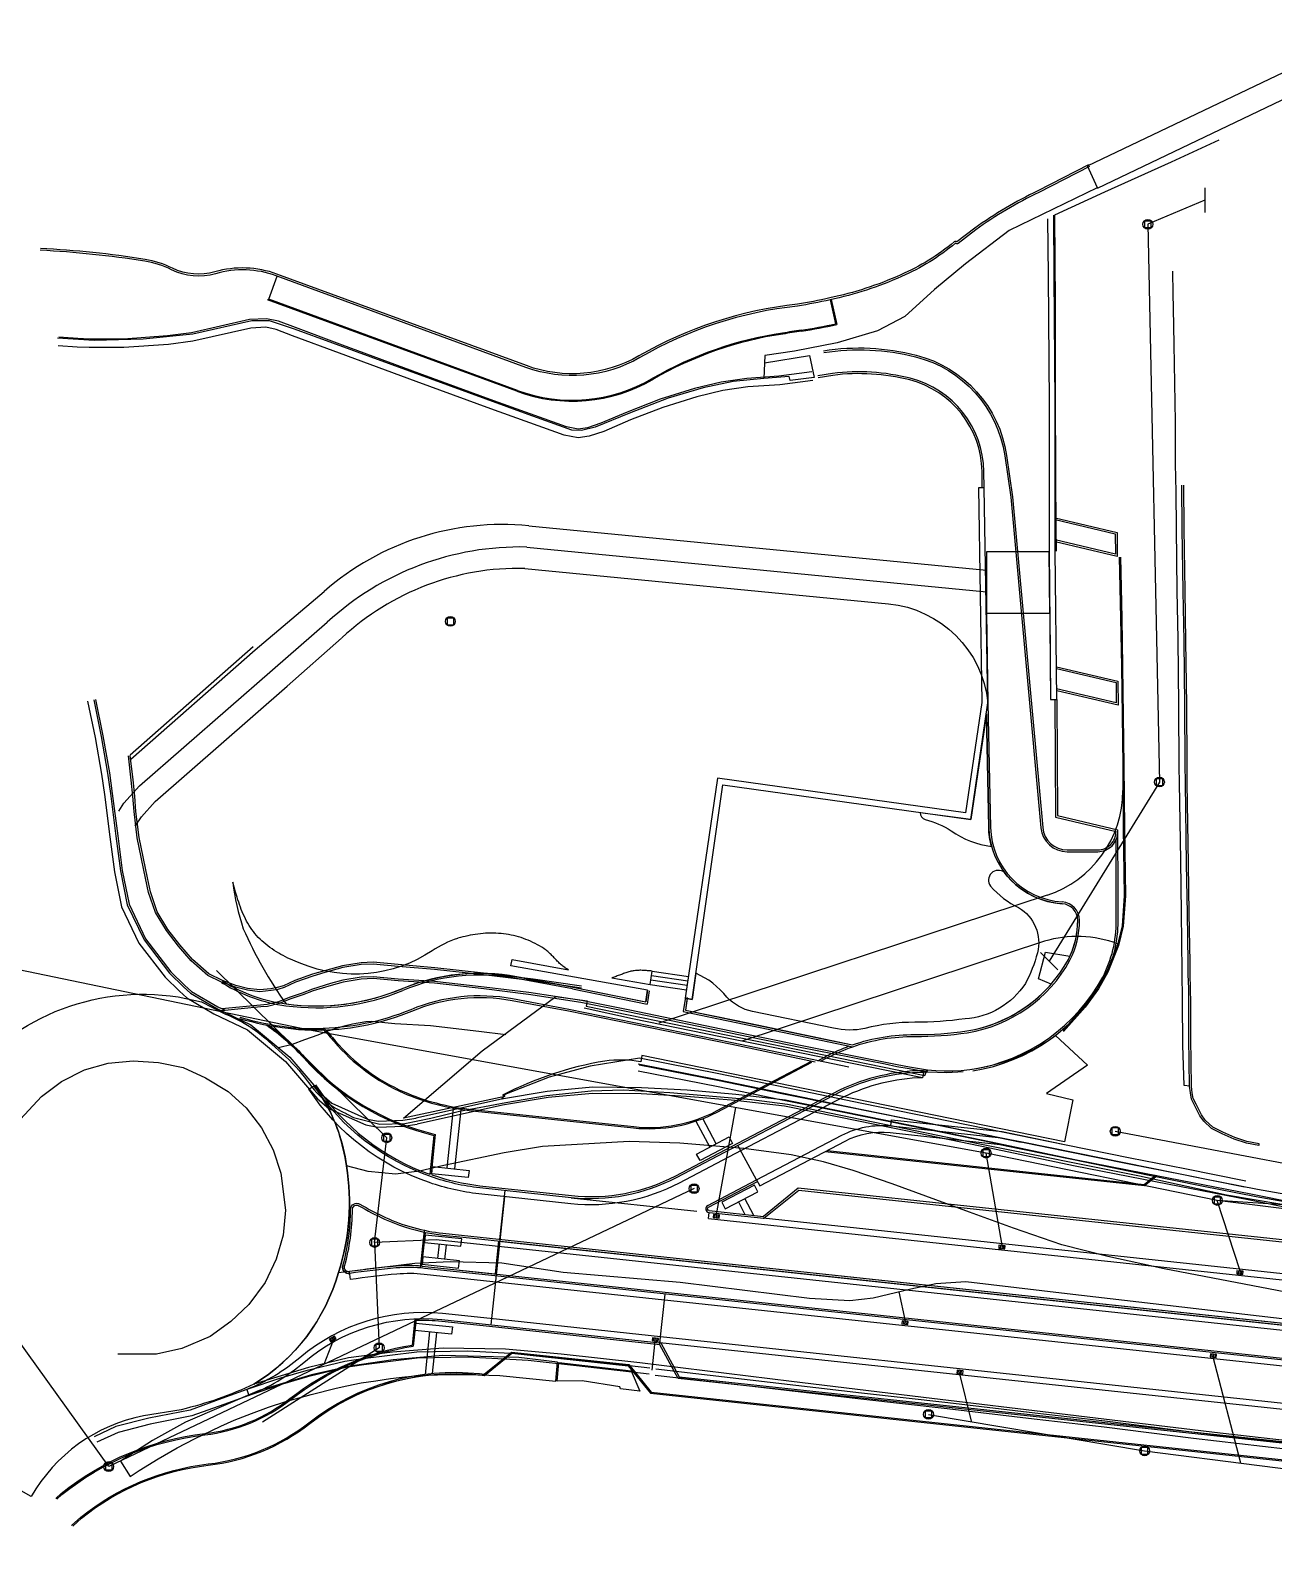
# Model space of a CAD drawing. Header units: millimetres. Extents: x 236045 to 237212, y 140405 to 140644.
# Drawn here: x 236200.9 to 236302.3, y 140519.7 to 140644 of the extents above; entities that cross this region are included whole.
import ezdxf

# ---------------------------------------------------------------- set-up
doc = ezdxf.new("R2010")
doc.units = ezdxf.units.MM
for name, color, linetype in [('G - Banc', 6, 'Continuous'), ('G - Div 1 - Bordure 10', 3, 'Continuous'), ('G - Div 1 - Bordure 15', 30, 'Continuous'), ('G - Div 1 - Dalle podotactile', 235, 'Continuous'), ('G - Div 1 - FE', 5, 'Continuous'), ('G - Div 1 - FE IIE2', 4, 'Continuous'), ('G - Div 1 - Lignes darètes', 22, 'Continuous'), ('G - Div 1 - Mur', 1, 'Continuous'), ('G - Div 2 - Bord banc', 14, 'Continuous'), ('G - Div 2 - Bordure', 1, 'Continuous'), ('G - Div 2 - Bordure 15', 30, 'Continuous'), ('G - Div 2 - Escalier', 6, 'Continuous'), ('G - Div 2 - Espace vert', 54, 'Continuous'), ('G - Div 2 - Sol', 235, 'Continuous'), ('G - Démolition', 4, 'Continuous'), ('G - Existant - Mur', 7, 'Continuous'), ('G - Impétrants - Avaloir', 4, 'Continuous'), ('G - Impétrants - CV', 3, 'Continuous'), ('G - Impétrants - CV existante', 7, 'Continuous'), ('G - Impétrants - Egout supposé', 235, 'Continuous'), ('G - Impétrants - EP', 5, 'Continuous'), ('G - Impétrants - EU', 22, 'Continuous'), ('G - Impétrants - Gaine double 110', 6, 'Continuous'), ('G - Impétrants - Gaines simple 110', 1, 'Continuous'), ('G - Raclage', 3, 'Continuous'), ('G - Voirie Provisoire', 14, 'Continuous'), ('M - Fond de plan', 252, 'Continuous'), ('M - Mur existant', 7, 'Continuous')]:
    doc.layers.add(name, color=color, linetype=linetype)

msp = doc.modelspace()

# ---------------------------------------------------------------- linework, layer by layer
at = {"layer": 'G - Banc'}
for points in [[(236264.76, 140615.44), (236262.05, 140615.08), (236259.45, 140614.9), (236257.41, 140614.61), (236255.29, 140614.1), (236252.52, 140613.24), (236249.88, 140612.21), (236247.71, 140611.28), (236246.52, 140610.88), (236245.6, 140610.74), (236244.46, 140610.96), (236238.5, 140613.12), (236232.4, 140615.34), (236226.14, 140617.66), (236222.32, 140619.08), (236220.97, 140619.6), (236220.13, 140619.77), (236218.91, 140619.71), (236214.19, 140618.64), (236212.19, 140618.37), (236208.55, 140618.11), (236205.73, 140618.11), (236204.74, 140618.16), (236203.2, 140618.27)], [(236264.67, 140616.14), (236261.98, 140615.78), (236259.37, 140615.59), (236257.28, 140615.3), (236255.11, 140614.78), (236252.29, 140613.9), (236249.62, 140612.85), (236247.46, 140611.94), (236246.36, 140611.56), (236245.61, 140611.45), (236244.65, 140611.64), (236238.74, 140613.78), (236232.64, 140616), (236226.39, 140618.32), (236222.56, 140619.74), (236221.16, 140620.27), (236220.18, 140620.47), (236218.81, 140620.4), (236214.07, 140619.33), (236212.11, 140619.07), (236208.53, 140618.81), (236205.75, 140618.81), (236204.79, 140618.86), (236203.25, 140618.97)]]:
    msp.add_lwpolyline(points, dxfattribs=at)
at = {"layer": 'G - Div 1 - Bordure 10'}
for points in [[(236217.97, 140563.39, 0.040318), (236221.96, 140562.58, 0.040318)], [(236218, 140563.49, 0.040318), (236221.98, 140562.68, 0.040318)], [(236220.18, 140562.86, -0.057099), (236223.22, 140560.17, 0.152603), (236233.85, 140553.85), (236233.51, 140550.67)], [(236220.41, 140562.82, -0.054047), (236223.29, 140560.23, 0.153695), (236233.96, 140553.93), (236233.61, 140550.66)], [(236221.96, 140562.58, 0.008273), (236222.8, 140562.49, 0.024879), (236224.85, 140562.46, -0.012177), (236225.71, 140561.5, 0.114636), (236231.38, 140557.3, 0.07591), (236236.71, 140555.89), (236250.13, 140554.46, 0.148408), (236256.95, 140555.75), (236264.68, 140559.81)], [(236221.98, 140562.68, 0.008263), (236222.81, 140562.59, 0.025417), (236224.89, 140562.57, -0.012606), (236225.79, 140561.57, 0.114636), (236231.42, 140557.39, 0.07591), (236236.72, 140555.99), (236250.14, 140554.56, 0.148408), (236256.9, 140555.84), (236264.64, 140559.9)], [(236203, 140524.23), (236203.43, 140524.62, -0.142581), (236215.15, 140529.52, 0.13904), (236222.1, 140532.38, -0.127301), (236232.07, 140536.74, -0.127301)], [(236203.08, 140524.17), (236203.5, 140524.54, -0.142556), (236215.16, 140529.42, 0.13904), (236222.16, 140532.3, -0.128198), (236232.16, 140536.65, -0.128198)], [(236223.65, 140530.41, -0.195598), (236237.57, 140534.41), (236237.94, 140534.37), (236240.18, 140536.17), (236249.75, 140535.15), (236251.56, 140532.91), (236328.9, 140524.62)], [(236223.71, 140530.33, -0.195598), (236237.56, 140534.31), (236237.97, 140534.26), (236240.21, 140536.07), (236249.7, 140535.05), (236251.51, 140532.81), (236328.89, 140524.53)], [(236204.38, 140521.98), (236205.11, 140522.63, -0.141867), (236215.44, 140526.94, 0.13904), (236223.71, 140530.33, -0.187732), (236236.98, 140534.36)], [(236204.29, 140522.03), (236205.05, 140522.7, -0.141897), (236215.43, 140527.04, 0.13904), (236223.65, 140530.41)], [(236204.38, 140521.98), (236205.11, 140522.63, -0.141867), (236215.44, 140526.94, 0.13904), (236223.71, 140530.33)]]:
    msp.add_lwpolyline(points, format="xyb", dxfattribs=at)
for points in [[(236265.77, 140552.53), (236291.8, 140549.75), (236292.83, 140550.57)], [(236265.93, 140552.61), (236291.77, 140549.85), (236292.7, 140550.6)], [(236239.6, 140548.84), (236238.48, 140538.39)], [(236232.74, 140543.02), (236233.07, 140546.1)], [(236232.86, 140543.18), (236233.16, 140545.93)], [(236239.11, 140545.23), (236238.83, 140542.54)], [(236232.3, 140538.9), (236232.07, 140536.74)], [(236232.4, 140538.89), (236232.16, 140536.65)]]:
    msp.add_lwpolyline(points, dxfattribs=at)
at = {"layer": 'G - Div 1 - Bordure 15'}
for points in [[(236274.12, 140559.01), (236273.77, 140558.99, 0.106345), (236267, 140557.41), (236258.68, 140553.05), (236253.61, 140550.39, -0.148408), (236245.05, 140548.76), (236237.58, 140549.56, -0.053683), (236233.64, 140550.46)], [(236274.11, 140559.16), (236273.77, 140559.14, 0.106315), (236266.93, 140557.54, 0.010204), (236266.93, 140557.54), (236258.61, 140553.18), (236253.54, 140550.53, -0.148408), (236245.07, 140548.91), (236237.59, 140549.71, -0.053673), (236233.69, 140550.61)], [(236233.64, 140550.46, -0.164977), (236224.06, 140557.89)], [(236224.18, 140557.97, 0.162409), (236233.51, 140550.67, 0.162409)], [(236256.3, 140547.71, -0.741541), (236256.25, 140547.99), (236260.23, 140550.08)], [(236233.09, 140543, 0.048411), (236230.77, 140543.03, 0.015041), (236226.97, 140542.58, -0.542307), (236226.42, 140543.21, 0.066573), (236227.05, 140547.82, -0.578243), (236227.8, 140548.24, 0.024722), (236229.89, 140547.16, 0.081651), (236234.58, 140545.86), (236334.82, 140535.13)], [(236226.42, 140543.21, 0.066573), (236227.05, 140547.82)], [(236226.55, 140543.07, -0.067528), (236226.56, 140543.17, 0.066561), (236227.2, 140547.81, -0.577652), (236227.73, 140548.11, 0.024002), (236229.82, 140547.02, 0.058026), (236233.16, 140545.93, 0.023514), (236234.56, 140545.71), (236236.23, 140545.53), (236329.97, 140535.5), (236330.06, 140535.49)], [(236256.18, 140548.13, 0.741541), (236256.29, 140547.56)], [(236239.11, 140545.23), (236335.14, 140534.95, 0.108646), (236342.68, 140535.78, -0.218777), (236342.97, 140535.75, -0.218777)], [(236239.13, 140545.37), (236335.16, 140535.1, 0.108646), (236342.63, 140535.92, -0.218777), (236343.04, 140535.88, -0.218777)], [(236226.42, 140543.21, 0.542307), (236226.97, 140542.58)], [(236232.86, 140543.18, 0.043314), (236230.76, 140543.18, 0.015041), (236226.95, 140542.73, -0.458007), (236226.55, 140543.07, -0.458007)], [(236230.77, 140543.03, 0.015041), (236226.97, 140542.58)], [(236233.09, 140543, 0.048411), (236230.77, 140543.03)], [(236218.75, 140532.64, 0.07971), (236223.24, 140535.33, -0.204662), (236234.5, 140538.82), (236252.27, 140536.92)], [(236234.48, 140538.67, 0.035397), (236232.39, 140538.73, 0.035397)]]:
    msp.add_lwpolyline(points, format="xyb", dxfattribs=at)
for points in [[(236256.18, 140548.13), (236260.16, 140550.21)], [(236256.29, 140547.56), (236260.76, 140547.08), (236263.61, 140549.39), (236326.68, 140542.64), (236328.98, 140539.78)], [(236260.7, 140547.09), (236260.76, 140547.08), (236263.61, 140549.39), (236326.68, 140542.64), (236328.98, 140539.78), (236329.04, 140539.78)], [(236333.5, 140539.45), (236329.05, 140539.93), (236326.75, 140542.79), (236263.56, 140549.54), (236260.72, 140547.24)], [(236256.3, 140547.71), (236260.72, 140547.24)], [(236232.86, 140543.18), (236238.83, 140542.54)], [(236238.81, 140542.39), (236233.09, 140543)], [(236235.94, 140542.85), (236329.78, 140532.81)], [(236335.22, 140532.07), (236238.81, 140542.39)], [(236331.89, 140528.26), (236324.43, 140529.05), (236321.58, 140526.75), (236253.76, 140534), (236252.26, 140536.77), (236238.37, 140538.25), (236234.48, 140538.67)], [(236252.35, 140536.91), (236253.86, 140534.14), (236321.54, 140526.9), (236324.39, 140529.21), (236331.91, 140528.41)]]:
    msp.add_lwpolyline(points, dxfattribs=at)
at = {"layer": 'G - Div 1 - Dalle podotactile'}
for points in [[(236234.92, 140551.19), (236235.44, 140556.02)], [(236236.04, 140555.93), (236235.52, 140551.12)], [(236255.22, 140555.01), (236256.34, 140552.88)], [(236256.87, 140553.16), (236255.79, 140555.22)], [(236258.68, 140548.42), (236259.21, 140547.4)], [(236259.93, 140547.32), (236259.21, 140548.7)], [(236233.13, 140545.71), (236233.07, 140545.12)], [(236233.07, 140545.12), (236236.05, 140544.8)], [(236236.12, 140545.4), (236233.13, 140545.71)], [(236234.26, 140544.99), (236234.13, 140543.8)], [(236236.05, 140544.8), (236236.12, 140545.4)], [(236232.94, 140543.93), (236232.88, 140543.33)], [(236235.92, 140543.61), (236232.94, 140543.93)], [(236234.73, 140543.73), (236234.86, 140544.93)], [(236232.88, 140543.33), (236235.86, 140543.01)], [(236235.86, 140543.01), (236235.92, 140543.61)], [(236233.49, 140537.82), (236233.12, 140534.35)], [(236233.73, 140534.41), (236234.09, 140537.75)]]:
    msp.add_lwpolyline(points, dxfattribs=at)
for points in [[(236255.55, 140551.79), (236255.27, 140552.32), (236257.93, 140553.72), (236258.21, 140553.19)], [(236236.65, 140550.4), (236233.67, 140550.72), (236233.73, 140551.31), (236236.71, 140550.99)], [(236259.99, 140549.78), (236257.33, 140548.39), (236257.61, 140547.86), (236260.27, 140549.25)], [(236232.36, 140538.54), (236235.35, 140538.22), (236235.28, 140537.63), (236232.3, 140537.94)]]:
    msp.add_lwpolyline(points, close=True, dxfattribs=at)
at = {"layer": 'G - Div 1 - FE'}
for points in [[(236223.64, 140557.61), (236224.06, 140557.88)], [(236256.23, 140547.06), (236256.29, 140547.56)], [(236256.23, 140547.06), (236328.98, 140539.28)], [(236328.98, 140539.78), (236260.7, 140547.09)]]:
    msp.add_lwpolyline(points, dxfattribs=at)
for points in [[(236233.48, 140549.99, -0.164994), (236223.64, 140557.61)], [(236273.7, 140558.55, 0.106505), (236267.23, 140556.96), (236258.91, 140552.6), (236253.84, 140549.95, -0.148408), (236245, 140548.27), (236237.52, 140549.07, -0.053719), (236233.48, 140549.99)], [(236343.48, 140530.21, -0.394611), (236342.2, 140529.74, 0.074557), (236335.17, 140531.58), (236233.04, 140542.51, 0.048411), (236230.82, 140542.53, 0.015041), (236227.04, 140542.09), (236226.95, 140542.73)], [(236252.26, 140536.77), (236252.33, 140537.41), (236238.44, 140538.9), (236234.55, 140539.31, 0.204675), (236222.92, 140535.71, -0.079845), (236218.59, 140533.12), (236218.75, 140532.64)]]:
    msp.add_lwpolyline(points, format="xyb", dxfattribs=at)
at = {"layer": 'G - Div 1 - FE IIE2'}
for points in [[(236271.12, 140554.62), (236271.17, 140555.12), (236280.2, 140554.15), (236285.03, 140553.17)], [(236324.45, 140529.2), (236252.27, 140536.92)], [(236324.5, 140529.7), (236252.33, 140537.41)]]:
    msp.add_lwpolyline(points, dxfattribs=at)
at = {"layer": 'G - Div 1 - Lignes darètes'}
for points in [[(236260.16, 140550.21), (236258.64, 140553.03)], [(236239.23, 140545.36), (236239.66, 140549.34)], [(236245.05, 140548.76), (236255.3, 140547.67)], [(236252.27, 140536.92), (236252.7, 140540.89)]]:
    msp.add_lwpolyline(points, dxfattribs=at)
at = {"layer": 'G - Div 1 - Mur'}
for points in [[(236260.16, 140550.21), (236267.13, 140553.86, -0.148408), (236271.12, 140554.62), (236280.12, 140553.66), (236281.84, 140553.33)], [(236260.42, 140549.73), (236267.38, 140553.38, -0.148408), (236271.06, 140554.08), (236279.79, 140553.14)]]:
    msp.add_lwpolyline(points, format="xyb", dxfattribs=at)
for points in [[(236279.79, 140553.14), (236280.01, 140553.1), (236281.72, 140552.74)], [(236260.16, 140550.21), (236260.42, 140549.73)]]:
    msp.add_lwpolyline(points, dxfattribs=at)
at = {"layer": 'G - Div 2 - Bord banc'}
for points in [[(236287.96, 140631.15), (236280.78, 140627.67), (236277.2, 140624.94), (236274.68, 140622.85), (236272.26, 140620.66), (236270.03, 140619.49), (236266.73, 140618.5), (236263.26, 140617.82), (236260.85, 140617.48), (236260.75, 140615.58), (236258.26, 140615.35), (236255.81, 140614.84), (236252.94, 140613.98), (236249.79, 140612.77), (236246.99, 140611.62), (236245.88, 140611.36), (236245.09, 140611.39), (236241.23, 140612.76), (236222.48, 140619.63), (236220.42, 140620.29), (236219, 140620.3), (236214.17, 140619.21), (236210.12, 140618.8), (236206.13, 140618.68), (236203.13, 140618.89)], [(236260.8, 140616.86), (236264.49, 140617.48), (236264.87, 140615.67), (236262.91, 140615.42), (236262.81, 140615.75), (236260.75, 140615.58)]]:
    msp.add_lwpolyline(points, dxfattribs=at)
at = {"layer": 'G - Div 2 - Bordure'}
for points in [[(236287.31, 140632.89), (236283.18, 140630.77, -0.00718), (236283.18, 140630.77, 0.044512), (236278.05, 140627.73), (236276.6, 140626.61, -0.400448), (236276.39, 140626.63, -0.073605), (236271.98, 140623.91, -0.052783), (236266.16, 140622.01, -0.016033), (236263.51, 140621.5, 0.104315), (236250.65, 140617.31, -0.222925), (236241.34, 140616.5), (236220.99, 140623.97, 0.159174), (236216.03, 140624.14, -0.185549), (236212.45, 140624.46, 0.072586), (236210.25, 140625.16, 0.026491), (236201.73, 140626.05)], [(236287.24, 140633.02), (236283.11, 140630.9, 0.044512), (236277.96, 140627.85, 0.008197), (236277.96, 140627.85), (236276.5, 140626.73, 0.412974), (236276.29, 140626.74, -0.073621), (236271.92, 140624.05, -0.0528), (236266.13, 140622.16, -0.016015), (236263.49, 140621.65, 0.104288), (236250.57, 140617.44, -0.22293), (236241.39, 140616.64), (236221.04, 140624.11, 0.159174), (236215.98, 140624.29, -0.185549), (236212.52, 140624.59, 0.072603), (236210.28, 140625.31, 0.026493), (236201.74, 140626.2)]]:
    msp.add_lwpolyline(points, format="xyb", dxfattribs=at)
at = {"layer": 'G - Div 2 - Bordure 15'}
for points in [[(236265.62, 140617.86, -0.101655), (236273.18, 140617.5, -0.30278), (236280.56, 140609.3), (236281.05, 140605.93), (236283.51, 140578.95)], [(236265.64, 140617.71, -0.101655), (236273.14, 140617.36, -0.30278), (236280.41, 140609.28), (236280.9, 140605.91), (236283.36, 140578.94)], [(236278.73, 140606.67), (236278.71, 140608, 0.338053), (236272.69, 140615.61, 0.094774), (236266.37, 140616), (236265.17, 140615.8)], [(236278.58, 140606.67), (236278.56, 140608, 0.338053), (236272.66, 140615.47, 0.094733), (236266.39, 140615.85), (236265.19, 140615.65)], [(236279.1, 140578.97, 0.388469), (236285.1, 140572.74)], [(236279.25, 140578.97, 0.388421), (236285.1, 140572.89)], [(236283.36, 140578.94, 0.388567), (236285.5, 140576.99), (236287.99, 140576.99, 0.414214), (236289.64, 140578.65), (236289.64, 140578.77)], [(236283.51, 140578.95, 0.388567), (236285.5, 140577.14), (236287.99, 140577.14, 0.414214), (236289.49, 140578.65), (236289.49, 140578.65)], [(236288.4, 140566.75, 0.120771), (236289.51, 140571.34), (236289.5, 140573.85), (236289.49, 140577.96)], [(236286.51, 140571.4, 0.394711), (236285.1, 140572.89)], [(236286.36, 140571.4, 0.394711), (236285.1, 140572.74)], [(236285.6, 140568.2, 0.118114), (236286.36, 140571.4)], [(236285.73, 140568.13, 0.118236), (236286.51, 140571.4)], [(236288.53, 140566.68, 0.120773), (236289.66, 140571.34)], [(236277.32, 140562.37, 0.231408), (236285.6, 140568.2)], [(236277.35, 140562.22, 0.231474), (236285.73, 140568.13)], [(236216.52, 140566.32), (236216.65, 140566.24, 0.104575), (236221.77, 140564.42, 0.104575)], [(236216.59, 140566.45), (236216.72, 140566.37, 0.104575), (236221.79, 140564.57)], [(236240.6, 140566.79, 0.14595), (236231.25, 140565.81)], [(236240.57, 140566.65, 0.14595), (236231.3, 140565.67)], [(236277.79, 140559.25, 0.233472), (236288.4, 140566.75)], [(236277.81, 140559.11, 0.233503), (236288.53, 140566.68)], [(236221.77, 140564.42, 0.132668), (236231.3, 140565.67)], [(236221.79, 140564.57, 0.132668), (236231.25, 140565.81)], [(236267.7, 140559.41), (236258.17, 140561.4), (236244.84, 140564.12), (236240.26, 140564.98, 0.145945), (236231.96, 140564.1, -0.095523), (236224.33, 140562.55)], [(236264.95, 140559.83), (236258.14, 140561.25), (236244.81, 140563.97), (236240.23, 140564.83, 0.14595), (236232.02, 140563.96, -0.091279), (236224.68, 140562.41)], [(236265.15, 140559.94), (236265.89, 140560.33, -0.032995), (236267.73, 140561.14)], [(236268, 140561.24, -0.084604), (236273.08, 140562.07)], [(236268.01, 140561.08, -0.085288), (236273.07, 140561.92)], [(236273.07, 140561.92, 0.037611), (236277.35, 140562.22)], [(236273.08, 140562.07, 0.037602), (236277.32, 140562.37)], [(236265.39, 140559.89), (236265.96, 140560.19, -0.037035), (236268.01, 140561.08, -0.032995)]]:
    msp.add_lwpolyline(points, format="xyb", dxfattribs=at)
for points in [[(236281.05, 140605.93), (236283.51, 140578.95)], [(236284.53, 140604.23), (236289.57, 140603.04), (236289.58, 140601.08), (236284.53, 140602.28)], [(236284.53, 140604.08), (236289.42, 140602.92), (236289.43, 140601.27), (236284.53, 140602.43)], [(236284.63, 140592.08), (236289.64, 140590.9), (236289.66, 140588.94), (236284.65, 140590.12)], [(236284.63, 140591.93), (236289.49, 140590.78), (236289.5, 140589.13), (236284.64, 140590.28)], [(236279.04, 140589.14), (236279.25, 140578.97)], [(236284.5, 140589.41), (236284.56, 140579.82), (236289.49, 140578.65)], [(236284.65, 140589.41), (236284.71, 140579.94), (236289.64, 140578.77)], [(236278.91, 140588.24), (236279.1, 140578.97)], [(236289.65, 140573.85), (236289.64, 140578.64)], [(236289.66, 140571.34), (236289.65, 140573.85)], [(236245.16, 140565.79), (236240.57, 140566.65)], [(236245.19, 140565.93), (236240.6, 140566.79)], [(236245.16, 140565.79), (236251.24, 140564.55)], [(236245.19, 140565.93), (236251.12, 140564.73)], [(236245.19, 140565.93), (236251.12, 140564.73)], [(236251.26, 140565.68), (236251.12, 140564.73)], [(236251.26, 140565.68), (236251.12, 140564.73)], [(236251.41, 140565.65), (236251.24, 140564.55)], [(236251.41, 140565.65), (236251.24, 140564.55)], [(236254.36, 140565.13), (236254.19, 140563.95)], [(236254.36, 140565.13), (236254.19, 140563.95)], [(236254.51, 140565.1), (236254.36, 140564.06)], [(236254.51, 140565.1), (236254.36, 140564.06)], [(236254.19, 140563.95), (236258.51, 140563.06), (236268.01, 140561.08)], [(236254.36, 140564.06), (236258.54, 140563.21), (236268, 140561.24)]]:
    msp.add_lwpolyline(points, dxfattribs=at)
at = {"layer": 'G - Div 2 - Escalier'}
for points in [[(236251.48, 140566.15), (236254.45, 140565.71)], [(236251.54, 140566.53), (236254.51, 140566.09)], [(236251.59, 140566.89), (236254.56, 140566.45)], [(236251.65, 140567.25), (236254.61, 140566.8)]]:
    msp.add_lwpolyline(points, dxfattribs=at)
at = {"layer": 'G - Div 2 - Espace vert'}
msp.add_lwpolyline([(236254.9, 140564.94), (236257.4, 140582.44), (236277.64, 140579.61), (236279.04, 140589.14), (236278.73, 140606.67), (236278.27, 140606.67), (236278.54, 140589.17), (236277.22, 140580.17), (236256.98, 140583), (236254.35, 140565.05)], close=True, dxfattribs=at)
for points in [[(236279.1, 140578.97), (236278.91, 140588.24), (236277.64, 140579.61), (236273.51, 140580.17, 0.337945), (236273.91, 140579.62, -0.081991), (236276.05, 140578.7, 0.127978), (236279.33, 140577.42, -0.061342)], [(236259.82, 140563.96, -0.152163), (236257.74, 140565.12, 0.130111), (236255.2, 140567.07), (236254.9, 140564.94), (236254.5, 140565.02), (236254.36, 140564.06), (236266.23, 140561.6), (236268, 140561.24, -0.084604), (236273.08, 140562.07, 0.037602), (236277.32, 140562.37, 0.175689), (236284.19, 140566.18), (236283.16, 140566.61), (236283.73, 140568.78), (236285.73, 140568.46, 0.106813), (236286.36, 140571.33), (236286.36, 140571.4, 0.394569), (236285.1, 140572.74, -0.218914), (236280.39, 140575.28, 0.905892), (236279.26, 140574.18, 0.10607), (236281.53, 140572.43, -0.339745), (236283.07, 140568.73, -0.05872), (236282.09, 140566.25, -0.240524), (236277.17, 140563.36, -0.037537), (236273.08, 140563.07, 0.064486), (236269, 140562.57, -0.109639), (236266.44, 140562.59)], [(236235.76, 140569.92, 0.062281), (236233.71, 140568.91, -0.249835), (236222.99, 140567.88), (236222.93, 140567.9), (236222.73, 140567.98), (236222.53, 140568.06), (236222.33, 140568.14), (236222.14, 140568.22), (236221.94, 140568.31), (236221.75, 140568.41), (236221.56, 140568.51), (236221.37, 140568.61), (236221.19, 140568.71), (236221, 140568.82), (236220.82, 140568.94), (236220.65, 140569.06), (236220.47, 140569.18), (236220.3, 140569.31), (236220.14, 140569.44), (236219.98, 140569.57), (236219.82, 140569.71), (236219.67, 140569.86), (236219.52, 140570), (236219.38, 140570.16), (236219.25, 140570.31), (236219.12, 140570.47), (236218.99, 140570.64), (236218.88, 140570.8), (236218.77, 140570.98), (236218.66, 140571.15), (236218.56, 140571.33), (236218.47, 140571.51), (236218.38, 140571.7), (236218.29, 140571.89), (236218.21, 140572.08), (236218.13, 140572.27), (236218.06, 140572.47), (236217.99, 140572.67), (236217.92, 140572.87), (236217.86, 140573.07), (236217.79, 140573.27), (236217.67, 140573.68), (236217.56, 140574.1), (236217.44, 140574.51, 0.05365), (236218.29, 140570.71, 0.05335), (236221.79, 140564.57, 0.13543), (236231.43, 140565.89, -0.142625), (236240.6, 140566.79), (236242.26, 140566.48), (236245.07, 140565.96), (236245.19, 140565.93), (236250.69, 140564.81), (236251.12, 140564.73), (236251.26, 140565.68), (236251.26, 140565.68), (236240.13, 140567.69), (236240.22, 140568.19), (236244.82, 140567.36), (236244.75, 140567.4), (236244.67, 140567.44), (236244.59, 140567.49), (236244.52, 140567.54), (236244.44, 140567.59), (236244.37, 140567.65), (236244.3, 140567.7), (236244.23, 140567.76), (236244.17, 140567.82), (236244.1, 140567.88), (236244.03, 140567.94), (236243.97, 140568.01), (236243.9, 140568.07), (236243.84, 140568.14), (236243.78, 140568.2), (236243.71, 140568.27), (236243.65, 140568.33), (236243.59, 140568.4), (236243.52, 140568.47), (236243.46, 140568.53), (236243.4, 140568.6), (236243.33, 140568.66), (236243.27, 140568.72), (236243.2, 140568.78), (236243.13, 140568.84), (236243.06, 140568.9), (236242.99, 140568.96), (236242.92, 140569.02), (236242.85, 140569.07), (236242.81, 140569.09), (236242.65, 140569.19), (236242.47, 140569.3), (236242.29, 140569.4), (236242.1, 140569.5), (236241.91, 140569.59), (236241.72, 140569.68), (236241.53, 140569.76), (236241.34, 140569.84), (236241.14, 140569.91), (236240.95, 140569.98), (236240.75, 140570.04), (236240.55, 140570.09), (236240.35, 140570.14), (236240.14, 140570.19), (236239.94, 140570.23), (236239.73, 140570.26), (236239.52, 140570.29), (236239.32, 140570.31), (236239.11, 140570.32), (236238.9, 140570.33), (236238.69, 140570.34), (236238.48, 140570.34), (236238.27, 140570.34), (236238.06, 140570.33), (236237.85, 140570.31), (236237.64, 140570.29), (236237.43, 140570.27), (236237.22, 140570.24), (236237.02, 140570.21), (236236.81, 140570.17), (236236.61, 140570.13), (236236.4, 140570.08), (236236.2, 140570.04), (236236, 140569.98), (236235.79, 140569.93)]]:
    msp.add_lwpolyline(points, format="xyb", close=True, dxfattribs=at)
for points in [[(236248.45, 140566.74), (236248.37, 140566.71)], [(236248.37, 140566.71), (236251.48, 140566.15)], [(236248.54, 140566.76), (236248.45, 140566.74)], [(236248.63, 140566.79), (236248.54, 140566.76)], [(236248.71, 140566.82), (236248.63, 140566.79)], [(236248.8, 140566.85), (236248.71, 140566.82)], [(236248.88, 140566.88), (236248.8, 140566.85)], [(236248.97, 140566.91), (236248.88, 140566.88)], [(236249.06, 140566.94), (236248.97, 140566.91)], [(236249.14, 140566.98), (236249.06, 140566.94)], [(236249.23, 140567.01), (236249.14, 140566.98)], [(236249.32, 140567.04), (236249.23, 140567.01)], [(236249.4, 140567.07), (236249.32, 140567.04)], [(236249.49, 140567.1), (236249.4, 140567.07)], [(236249.58, 140567.13), (236249.49, 140567.1)], [(236249.66, 140567.16), (236249.58, 140567.13)], [(236249.75, 140567.19), (236249.66, 140567.16)], [(236249.84, 140567.21), (236249.75, 140567.19)], [(236249.92, 140567.23), (236249.84, 140567.21)], [(236250.01, 140567.25), (236249.92, 140567.23)], [(236250.1, 140567.27), (236250.01, 140567.25)], [(236250.19, 140567.28), (236250.1, 140567.27)], [(236250.28, 140567.29), (236250.19, 140567.28)], [(236250.37, 140567.3), (236250.28, 140567.29)], [(236250.46, 140567.31), (236250.37, 140567.3)], [(236250.55, 140567.31), (236250.46, 140567.31)], [(236250.64, 140567.32), (236250.55, 140567.31)], [(236250.73, 140567.32), (236250.64, 140567.32)], [(236250.82, 140567.31), (236250.73, 140567.32)], [(236250.91, 140567.31), (236250.82, 140567.31)], [(236251, 140567.31), (236250.91, 140567.31)], [(236251.09, 140567.3), (236251, 140567.31)], [(236251.19, 140567.29), (236251.09, 140567.3)], [(236251.28, 140567.28), (236251.19, 140567.29)], [(236251.37, 140567.28), (236251.28, 140567.28)], [(236251.46, 140567.27), (236251.37, 140567.28)], [(236251.55, 140567.26), (236251.46, 140567.27)], [(236251.48, 140566.15), (236251.65, 140567.25)], [(236251.65, 140567.25), (236251.55, 140567.26)]]:
    msp.add_lwpolyline(points, dxfattribs=at)
at = {"layer": 'G - Div 2 - Sol'}
for points in [[(236220.37, 140622.06), (236221.05, 140623.94)], [(236240.65, 140614.62), (236220.37, 140622.06)], [(236266.24, 140622.03), (236266.71, 140620)], [(236240.62, 140614.55), (236220.26, 140622.02)], [(236266.16, 140622.01), (236266.61, 140620.06)]]:
    msp.add_lwpolyline(points, dxfattribs=at)
for points in [[(236263.81, 140619.53, 0.016167), (236266.61, 140620.06)], [(236263.82, 140619.45, 0.016626), (236266.71, 140620)], [(236262.29, 140619.3, 0.094787), (236251.65, 140615.58)], [(236262.3, 140619.22, 0.094787), (236251.69, 140615.51)], [(236263.81, 140619.53, 0.000806), (236262.29, 140619.3)], [(236263.82, 140619.45, 0.000806), (236262.3, 140619.22)], [(236240.62, 140614.55, 0.222897), (236251.69, 140615.51)], [(236240.65, 140614.62, 0.222897), (236251.65, 140615.58)]]:
    msp.add_lwpolyline(points, format="xyb", dxfattribs=at)
at = {"layer": 'G - Démolition'}
msp.add_lwpolyline([(236231.36, 140555.25), (236237.77, 140560.74), (236243.8, 140565.19), (236246.34, 140564.82), (236246.27, 140564.38), (236273.9, 140558.74), (236274.08, 140559.19, 0.186369), (236284.55, 140562), (236287.17, 140559.57), (236283.82, 140557.25), (236285.97, 140556.74), (236285.27, 140553.32), (236264.23, 140557.62), (236250.81, 140560.37), (236250.72, 140559.86, 0.071461), (236247.78, 140559.91, 0.077459), (236239.43, 140557.12), (236239.63, 140557.01)], format="xyb", close=True, dxfattribs=at)
msp.add_lwpolyline([(236318.3, 140527.23), (236297.99, 140529.56), (236284.87, 140531.14), (236274.47, 140532.37), (236263.01, 140533.78), (236250.65, 140535.28), (236244.22, 140536), (236239.68, 140536.42), (236234.6, 140536.49), (236230.47, 140536.17), (236226.87, 140535.7), (236223.61, 140534.91), (236219.16, 140533.55, 0.189857), (236226.05, 140542.66, 0.119695), (236226.71, 140551.35, 0.087193), (236224.98, 140556.66), (236225.23, 140556.46), (236225.45, 140556.3), (236225.46, 140556.3), (236225.49, 140556.28), (236225.76, 140556.1), (236226.04, 140555.95), (236226.33, 140555.8), (236226.69, 140555.62), (236226.76, 140555.59), (236227.28, 140555.31), (236229.43, 140554.77), (236231.47, 140554.81), (236233.59, 140555.25), (236235.93, 140555.82), (236239.7, 140556.52), (236243.03, 140557.11), (236246.68, 140557.49), (236249.29, 140557.57), (236253.09, 140557.34), (236259.76, 140556.78), (236262.69, 140556.4), (236278.39, 140553.16), (236291.4, 140550.54), (236298.51, 140549), (236307.36, 140547.49)], format="xyb", dxfattribs=at)
for points in [[(236303.9, 140540.94), (236293.42, 140542.97), (236288.81, 140543.96), (236285.07, 140544.92), (236281.12, 140546.27), (236277.54, 140547.58), (236271.22, 140549.89), (236268.04, 140550.99), (236265.62, 140551.68), (236262.98, 140552.26), (236259.12, 140552.79), (236253.91, 140553.2), (236249.77, 140553.35), (236242.71, 140552.95), (236239.57, 140552.42), (236234.65, 140551.38), (236232.68, 140550.94), (236230.72, 140550.69), (236228.47, 140550.89), (236226.71, 140551.35)], [(236226.05, 140542.66), (236232.28, 140543.42), (236235.17, 140543.56), (236239.38, 140543.46), (236244.4, 140542.7), (236253.94, 140541.87), (236264.49, 140540.58), (236267.77, 140540.39), (236269.68, 140540.59), (236272.75, 140541.33), (236274.78, 140541.75), (236277.23, 140541.92), (236285.49, 140540.96), (236305.85, 140538.59)]]:
    msp.add_lwpolyline(points, dxfattribs=at)
for points in [[(236208.27, 140527.28), (236209.07, 140526.01), (236209.79, 140526.5), (236211.35, 140527.45), (236212.91, 140528.35), (236214.32, 140529.1), (236216.47, 140530.12), (236217.56, 140530.62), (236218.96, 140531.17), (236220.35, 140531.68), (236221.77, 140532.13), (236223.84, 140532.7), (236225.86, 140533.23), (236226.73, 140533.42), (236227.92, 140533.65), (236229.1, 140533.83), (236230.29, 140534), (236231.47, 140534.14), (236232.66, 140534.25), (236234.15, 140534.32), (236236.53, 140534.35), (236239.23, 140534.26), (236243.79, 140533.8), (236243.93, 140535.34), (236240.76, 140535.72), (236234.56, 140535.89), (236230.52, 140535.54), (236227, 140535.02), (236223.86, 140534.3), (236219.59, 140533.04), (236213.59, 140530.45), (236210.89, 140528.95)], [(236249.07, 140533.18), (236249, 140533.33), (236245.93, 140533.81), (236243.89, 140533.79), (236244.03, 140535.32), (236249.93, 140534.63), (236250.65, 140532.99)]]:
    msp.add_lwpolyline(points, close=True, dxfattribs=at)
at = {"layer": 'G - Existant - Mur'}
for points in [[(236283.91, 140628.62), (236283.95, 140624), (236284.02, 140613.53), (236284.03, 140601.54), (236284.15, 140589.41), (236284.65, 140589.41)], [(236284.65, 140589.41), (236284.53, 140601.54), (236284.52, 140613.53), (236284.45, 140624), (236284.41, 140628.92)]]:
    msp.add_lwpolyline(points, dxfattribs=at)
at = {"layer": 'G - Impétrants - Avaloir'}
for points in [[(236256.64, 140547.39), (236256.62, 140547.14), (236257.12, 140547.09), (236257.14, 140547.34)], [(236279.94, 140544.88), (236279.92, 140544.63), (236280.42, 140544.58), (236280.44, 140544.83)], [(236299.35, 140542.81), (236299.33, 140542.56), (236299.83, 140542.51), (236299.85, 140542.76)], [(236272.04, 140538.71), (236272.02, 140538.46), (236272.51, 140538.42), (236272.54, 140538.67)], [(236225.87, 140537.25), (236225.74, 140537.47), (236225.31, 140537.22), (236225.43, 140537)], [(236252.15, 140537.04), (236252.17, 140537.29), (236251.67, 140537.34), (236251.65, 140537.1)], [(236297.19, 140536.02), (236297.17, 140535.77), (236297.66, 140535.73), (236297.69, 140535.98)], [(236276.99, 140534.38), (236277.02, 140534.63), (236276.52, 140534.68), (236276.49, 140534.43)]]:
    msp.add_lwpolyline(points, close=True, dxfattribs=at)
for points in [[(236256.77, 140547.38), (236256.74, 140547.13)], [(236256.89, 140547.36), (236256.87, 140547.12)], [(236257.02, 140547.35), (236256.99, 140547.1)], [(236280.07, 140544.86), (236280.04, 140544.62)], [(236280.19, 140544.85), (236280.17, 140544.6)], [(236280.32, 140544.84), (236280.29, 140544.59)], [(236299.48, 140542.8), (236299.45, 140542.55)], [(236299.6, 140542.79), (236299.58, 140542.54)], [(236299.73, 140542.77), (236299.7, 140542.53)], [(236272.16, 140538.7), (236272.14, 140538.45)], [(236272.29, 140538.69), (236272.27, 140538.44)], [(236272.41, 140538.68), (236272.39, 140538.43)], [(236225.54, 140537.07), (236225.42, 140537.28)], [(236225.65, 140537.13), (236225.53, 140537.35)], [(236225.76, 140537.19), (236225.63, 140537.41)], [(236251.77, 140537.08), (236251.8, 140537.33)], [(236251.9, 140537.07), (236251.92, 140537.32)], [(236252.02, 140537.06), (236252.05, 140537.3)], [(236297.31, 140536.01), (236297.29, 140535.76)], [(236297.44, 140536), (236297.41, 140535.75)], [(236297.56, 140535.99), (236297.54, 140535.74)], [(236276.62, 140534.42), (236276.64, 140534.67)], [(236276.74, 140534.4), (236276.77, 140534.65)], [(236276.86, 140534.39), (236276.89, 140534.64)]]:
    msp.add_lwpolyline(points, dxfattribs=at)
at = {"layer": 'G - Impétrants - CV'}
for points in [[(236230.4, 140553.65, -1), (236229.6, 140553.65, -1)], [(236229.41, 140545.11, -1), (236228.61, 140545.11, -1)], [(236229.78, 140536.52, -1), (236228.98, 140536.52, -1)]]:
    msp.add_lwpolyline(points, format="xyb", close=True, dxfattribs=at)
for points in [[(236229.73, 140553.38), (236230.27, 140553.38), (236230.27, 140553.92), (236229.73, 140553.92)], [(236228.74, 140544.83), (236229.28, 140544.83), (236229.28, 140545.38), (236228.74, 140545.38)], [(236229.11, 140536.25), (236229.65, 140536.25), (236229.65, 140536.79), (236229.11, 140536.79)]]:
    msp.add_lwpolyline(points, close=True, dxfattribs=at)
at = {"layer": 'G - Impétrants - CV existante'}
for points in [[(236292.48, 140628.17, -1), (236291.68, 140628.17, -1)], [(236235.59, 140595.78, -1), (236234.79, 140595.78, -1)], [(236293.43, 140582.67, -1), (236292.63, 140582.67, -1)], [(236289.82, 140554.18, -1), (236289.02, 140554.18, -1)], [(236279.29, 140552.4, -1), (236278.49, 140552.4, -1)], [(236255.47, 140549.5, -1), (236254.67, 140549.5, -1)], [(236298.15, 140548.54, -1), (236297.35, 140548.54, -1)], [(236274.59, 140531.09, -1), (236273.79, 140531.09, -1)], [(236292.22, 140528.11, -1), (236291.42, 140528.11, -1)], [(236207.72, 140526.83, -1), (236206.92, 140526.83, -1)]]:
    msp.add_lwpolyline(points, format="xyb", close=True, dxfattribs=at)
for points in [[(236291.81, 140627.9), (236292.35, 140627.9), (236292.35, 140628.44), (236291.81, 140628.44)], [(236234.92, 140595.51), (236235.46, 140595.51), (236235.46, 140596.05), (236234.92, 140596.05)], [(236292.76, 140582.4), (236293.3, 140582.4), (236293.3, 140582.94), (236292.76, 140582.94)], [(236289.15, 140553.91), (236289.69, 140553.91), (236289.69, 140554.45), (236289.15, 140554.45)], [(236278.62, 140552.13), (236279.16, 140552.13), (236279.16, 140552.67), (236278.62, 140552.67)], [(236254.8, 140549.23), (236255.35, 140549.23), (236255.35, 140549.77), (236254.8, 140549.77)], [(236297.48, 140548.27), (236298.02, 140548.27), (236298.02, 140548.81), (236297.48, 140548.81)], [(236273.92, 140530.82), (236274.46, 140530.82), (236274.46, 140531.36), (236273.92, 140531.36)], [(236291.55, 140527.84), (236292.09, 140527.84), (236292.09, 140528.39), (236291.55, 140528.39)], [(236207.05, 140526.56), (236207.59, 140526.56), (236207.59, 140527.1), (236207.05, 140527.1)]]:
    msp.add_lwpolyline(points, close=True, dxfattribs=at)
at = {"layer": 'G - Impétrants - Egout supposé'}
for points in [[(236296.72, 140631.14), (236296.72, 140629.14)], [(236296.72, 140630.14), (236292.08, 140628.17)], [(236293.03, 140582.67), (236284.02, 140568.05)], [(236289.42, 140554.18), (236314.35, 140549.47), (236340.54, 140553.45), (236370.82, 140561.01), (236404.62, 140570.76), (236406.98, 140568.17)], [(236284.73, 140567.34), (236283.32, 140568.76)], [(236255.07, 140549.5), (236207.32, 140526.83)], [(236274.19, 140531.09), (236291.82, 140528.11)], [(236291.82, 140528.11), (236357.47, 140519.73)]]:
    msp.add_lwpolyline(points, dxfattribs=at)
msp.add_lwpolyline([(236406.98, 140568.17, -0.002743), (236342.9, 140551.26), (236327.54, 140547.84), (236322.73, 140547.02), (236319.77, 140546.77), (236315.34, 140546.6), (236310.43, 140546.95), (236297.75, 140548.54), (236278.89, 140552.4), (236223.69, 140562.44), (236190.65, 140569.29), (236169.06, 140573.63)], format="xyb", dxfattribs=at)
at = {"layer": 'G - Impétrants - EP'}
for points in [[(236256.89, 140547.4), (236258.48, 140556.11)], [(236280.19, 140544.88), (236278.89, 140552.4)], [(236299.6, 140542.79), (236297.75, 140548.54)], [(236303.99, 140548.13), (236297.75, 140548.54)], [(236271.78, 140541.09), (236272.29, 140538.69)], [(236224.88, 140535.17), (236225.65, 140537.13)], [(236251.65, 140534.7), (236251.9, 140537.07)], [(236299.68, 140527.11), (236297.41, 140535.75)], [(236277.7, 140530.52), (236276.74, 140534.4)]]:
    msp.add_lwpolyline(points, dxfattribs=at)
at = {"layer": 'G - Impétrants - EU'}
for points in [[(236292.08, 140628.17), (236293.03, 140582.67)], [(236207.32, 140526.83), (236191.35, 140549.08), (236178.37, 140564.34)]]:
    msp.add_lwpolyline(points, dxfattribs=at)
at = {"layer": 'G - Impétrants - Gaine double 110'}
msp.add_lwpolyline([(236340.93, 140533.14), (236330.27, 140535.03), (236234.04, 140545.32), (236229.01, 140545.11)], dxfattribs=at)
at = {"layer": 'G - Impétrants - Gaines simple 110'}
for points in [[(236229.01, 140545.11), (236230, 140553.65), (236216.11, 140567.31)], [(236229.01, 140545.11), (236229.38, 140536.52), (236219.86, 140530.45)]]:
    msp.add_lwpolyline(points, dxfattribs=at)
at = {"layer": 'G - Raclage'}
msp.add_lwpolyline([(236196.2, 140559.13, -0.283439), (236214.89, 140564.73), (236216.56, 140563.86), (236216.84, 140563.74), (236217.13, 140563.62), (236217.41, 140563.5), (236217.69, 140563.36), (236217.97, 140563.22), (236218.24, 140563.07), (236218.51, 140562.91), (236218.77, 140562.76), (236219.03, 140562.59), (236219.29, 140562.41), (236219.48, 140562.27), (236220.09, 140561.79), (236222, 140560.04), (236222.34, 140559.69), (236222.61, 140559.4), (236222.82, 140559.17), (236223.12, 140558.79), (236223.26, 140558.62), (236223.88, 140557.82), (236224.08, 140557.57), (236224.29, 140557.33), (236224.51, 140557.09), (236224.73, 140556.88, -0.111332), (236226.71, 140551.35, -0.119695), (236226.05, 140542.66, -0.189283), (236219.16, 140533.55, -0.051285), (236213.24, 140531.47), (236210.16, 140530.97, 0.217876), (236200.99, 140524.38), (236192.18, 140529.38)], format="xyb", dxfattribs=at)
at = {"layer": 'G - Voirie Provisoire'}
for points in [[(236241.59, 140603.58, 0.206629), (236224.89, 140598.22)], [(236241.42, 140601.84, 0.193904), (236225.15, 140595.72)], [(236241.25, 140600.1, 0.195336), (236226.34, 140594.43)], [(236270.92, 140597.22, -0.355502), (236279.04, 140589.14)], [(236283.86, 140573.43, 0.323711), (236290.04, 140581.98)], [(236289.62, 140569.47, 0.166004), (236283.64, 140569.68)]]:
    msp.add_lwpolyline(points, format="xyb", dxfattribs=at)
for points in [[(236241.59, 140603.58), (236278.93, 140599.96)], [(236241.42, 140601.84), (236278.93, 140598.2)], [(236241.25, 140600.1), (236270.92, 140597.22)], [(236219.27, 140593.45), (236224.89, 140598.22)], [(236278.93, 140596.44), (236284.09, 140596.45)], [(236278.93, 140596.44), (236279.04, 140589.14)], [(236284.09, 140596.45), (236284.15, 140589.41)], [(236220.69, 140591.82), (236225.15, 140595.72)], [(236209.08, 140584.9), (236219.09, 140593.72)], [(236209.11, 140584.54), (236219.27, 140593.45)], [(236221.87, 140590.48), (236226.31, 140594.4)], [(236209.84, 140582.35), (236220.69, 140591.82)], [(236209.47, 140579.07), (236209.98, 140579.84), (236211.1, 140581.08), (236221.87, 140590.48)], [(236208.56, 140580.94), (236209.84, 140582.35)], [(236208.13, 140580.3), (236208.56, 140580.94)], [(236283.86, 140573.43), (236252.2, 140562.99)], [(236283.64, 140569.68), (236258.95, 140561.53)], [(236239.72, 140562.05), (236237.51, 140562.32), (236233.57, 140562.78), (236230.66, 140562.96), (236228.79, 140563.13), (236228.29, 140563.11), (236227.19, 140562.93), (236226.41, 140562.72), (236225.16, 140562.34), (236224.37, 140562.02), (236223.3, 140561.65), (236222.27, 140561.26), (236221.18, 140560.99)]]:
    msp.add_lwpolyline(points, dxfattribs=at)
msp.add_lwpolyline([(236278.93, 140596.44), (236284.09, 140596.45), (236284.03, 140601.46), (236278.92, 140601.45)], close=True, dxfattribs=at)
at = {"layer": 'M - Fond de plan'}
for points in [[(236287.17, 140632.93), (236310.31, 140643.98)], [(236287.97, 140631.13), (236311.11, 140642.18)], [(236297.86, 140635.04), (236293.98, 140633.24), (236288.54, 140630.78), (236284.46, 140628.93), (236284.51, 140621.71), (236284.51, 140614.4), (236284.54, 140607.53), (236284.57, 140603.51), (236284.61, 140601.5)], [(236287.97, 140631.14), (236287.17, 140632.94)], [(236295.05, 140557.92), (236294.94, 140561.2), (236294.91, 140564.83), (236294.84, 140571.99), (236294.77, 140576.27), (236294.66, 140582.61), (236294.65, 140583.91), (236294.6, 140588.9), (236294.55, 140594.35), (236294.48, 140598.23), (236294.42, 140603.38), (236294.4, 140606.35), (236294.34, 140608.64), (236294.33, 140609.23), (236294.33, 140612.07), (236294.23, 140618.36), (236294.17, 140621.34), (236294.16, 140622.51), (236294.13, 140624.35)], [(236301.14, 140553.01), (236300.14, 140553.2), (236299.13, 140553.54), (236298.14, 140553.98), (236297.28, 140554.4), (236296.64, 140555), (236296.33, 140555.44), (236295.88, 140556.32), (236295.63, 140556.81), (236295.56, 140557.31), (236295.49, 140557.86), (236295.43, 140561.79), (236295.43, 140564.63), (236295.42, 140565.82), (236295.38, 140566.98), (236295.38, 140567.97), (236295.31, 140571.95), (236295.24, 140576.01), (236295.15, 140582.58), (236295.13, 140584.1), (236295.1, 140588.96), (236295.04, 140594.16), (236294.97, 140598.25), (236294.89, 140603.32), (236294.86, 140606.89)], [(236301.17, 140553.16), (236300.17, 140553.34), (236299.19, 140553.68), (236298.2, 140554.12), (236297.37, 140554.53), (236296.76, 140555.1), (236296.46, 140555.52), (236296.02, 140556.39), (236295.78, 140556.86), (236295.71, 140557.33), (236295.64, 140557.87), (236295.58, 140561.79), (236295.58, 140564.63), (236295.57, 140565.82), (236295.53, 140566.98), (236295.54, 140567.97), (236295.46, 140571.95), (236295.39, 140576.01), (236295.3, 140582.59), (236295.28, 140584.1), (236295.25, 140588.97), (236295.19, 140594.16), (236295.12, 140598.26), (236295.04, 140603.32), (236295.01, 140606.89)], [(236289.74, 140601.01), (236289.86, 140596.03), (236289.92, 140592.11), (236290.03, 140584.06), (236290.08, 140578.94), (236290.16, 140573.38), (236289.98, 140570.94), (236289.6, 140569.38), (236288.74, 140567.21), (236287.97, 140565.84), (236286.91, 140564.39), (236285.14, 140562.4)], [(236289.84, 140601.01), (236289.96, 140596.03), (236290.02, 140592.11), (236290.13, 140584.06), (236290.18, 140578.94), (236290.26, 140573.38), (236290.08, 140570.92), (236289.69, 140569.35), (236288.83, 140567.17), (236288.06, 140565.79), (236286.98, 140564.32), (236285.21, 140562.33)], [(236205.6, 140589.27), (236206.2, 140586.31), (236206.73, 140583.31), (236206.97, 140581.66), (236207.41, 140578.2), (236207.78, 140575.35), (236208.36, 140572.49), (236209.78, 140569.54), (236211.91, 140566.75), (236213.09, 140565.61), (236213.7, 140565.06), (236215.9, 140563.77), (236218.63, 140562.45), (236221.74, 140559.87), (236224.34, 140556.83), (236225.26, 140556.05), (236228.28, 140554.7), (236229.26, 140554.51), (236231.36, 140554.59), (236232.48, 140554.76)], [(236206.09, 140589.37), (236206.69, 140586.4), (236207.22, 140583.39), (236207.47, 140581.73), (236207.9, 140578.26), (236208.27, 140575.43), (236208.83, 140572.65), (236210.2, 140569.8), (236212.28, 140567.09), (236213.43, 140565.97), (236213.99, 140565.46), (236216.14, 140564.21), (236218.9, 140562.87), (236222.1, 140560.23), (236224.7, 140557.19), (236225.53, 140556.48), (236228.43, 140555.18), (236229.3, 140555.01), (236231.32, 140555.08), (236232.4, 140555.25)], [(236206.23, 140589.4), (236206.84, 140586.43), (236207.37, 140583.41), (236207.61, 140581.75), (236208.05, 140578.28), (236208.42, 140575.46), (236208.98, 140572.7), (236210.33, 140569.88), (236212.39, 140567.19), (236213.53, 140566.08), (236214.08, 140565.58), (236216.21, 140564.34), (236216.81, 140564.05)], [(236245.87, 140565.86), (236241.92, 140566.45), (236237.89, 140566.94), (236233.89, 140567.37), (236230.92, 140567.63), (236228.89, 140567.82), (236227.92, 140567.78), (236226.41, 140567.54), (236224.96, 140567.14), (236223.97, 140566.84), (236222.55, 140566.34), (236221.64, 140565.92), (236221.1, 140565.75), (236220.57, 140565.67), (236219.64, 140565.57), (236218.63, 140565.68), (236217.65, 140565.93), (236216.53, 140566.35), (236215.4, 140566.9), (236214.04, 140568.08), (236213.01, 140569.28), (236212.03, 140570.55), (236211.12, 140572.02), (236210.57, 140573.67), (236210.32, 140574.83), (236209.65, 140578.12), (236209.38, 140580.27), (236209.29, 140581.51), (236209.16, 140582.83), (236208.92, 140584.81)], [(236245.89, 140566.01), (236241.94, 140566.59), (236237.9, 140567.09), (236233.91, 140567.52), (236230.93, 140567.78), (236228.89, 140567.97), (236227.91, 140567.93), (236226.38, 140567.68), (236224.92, 140567.28), (236223.93, 140566.99), (236222.5, 140566.48), (236221.58, 140566.06), (236221.06, 140565.9), (236220.55, 140565.81), (236219.64, 140565.72), (236218.65, 140565.83), (236217.69, 140566.07), (236216.59, 140566.48), (236215.48, 140567.02), (236214.14, 140568.19), (236213.13, 140569.38), (236212.15, 140570.64), (236211.26, 140572.08), (236210.72, 140573.71), (236210.47, 140574.86), (236209.8, 140578.14), (236209.53, 140580.28), (236209.44, 140581.52), (236209.31, 140582.85), (236209.07, 140584.83)], [(236274.09, 140559.01), (236272.62, 140559.27), (236271.6, 140559.45), (236270.65, 140559.65), (236263.73, 140561.02), (236258.68, 140562.06), (236249.79, 140563.91), (236245.84, 140564.7), (236241.57, 140565.34), (236237.92, 140565.8), (236233.89, 140566.26), (236230.93, 140566.45), (236228.88, 140566.64), (236227.92, 140566.6), (236226.44, 140566.35), (236225.45, 140566.08), (236223.99, 140565.64), (236223.15, 140565.3), (236222.1, 140564.95), (236221.22, 140564.6), (236220.26, 140564.37), (236219.73, 140564.33), (236216.52, 140564.02)], [(236274.12, 140559.16), (236272.65, 140559.42), (236271.63, 140559.6), (236270.68, 140559.8), (236263.76, 140561.17), (236258.71, 140562.2), (236249.82, 140564.06), (236245.87, 140564.85), (236241.59, 140565.49), (236237.94, 140565.94), (236233.9, 140566.41), (236230.94, 140566.6), (236228.88, 140566.79), (236227.91, 140566.75), (236226.41, 140566.5), (236225.41, 140566.23), (236223.94, 140565.78), (236223.1, 140565.44), (236222.05, 140565.09), (236221.17, 140564.75), (236220.24, 140564.52), (236219.71, 140564.48), (236216.55, 140564.18)], [(236273.77, 140558.99), (236273.7, 140558.55), (236263.82, 140560.56), (236258.41, 140561.64), (236250.04, 140563.35), (236246.11, 140564.22)], [(236199.78, 140554.78), (236201.83, 140557.03), (236203.46, 140558.23), (236205.34, 140559.19), (236207.28, 140559.73), (236209.32, 140559.94), (236211.37, 140559.8), (236213.39, 140559.38), (236215.22, 140558.53), (236217.07, 140557.43), (236218.52, 140556.09), (236219.77, 140554.47), (236220.72, 140552.66), (236221.37, 140550.76), (236221.73, 140547.74), (236221.54, 140545.7), (236220.99, 140543.74), (236220.08, 140541.85), (236218.74, 140540.05), (236217.28, 140538.65), (236215.58, 140537.45), (236213.28, 140536.45), (236211.22, 140536), (236208.05, 140535.99)], [(236250.61, 140560.14), (236246.58, 140559.5), (236243.24, 140558.6), (236239.64, 140557.18), (236239.35, 140556.8)], [(236300.07, 140550.11), (236295.1, 140551.11), (236290.65, 140552), (236285.41, 140553.04), (236278.9, 140554.39), (236268.75, 140556.44), (236264.06, 140557.44), (236257.09, 140558.86), (236250.61, 140560.14)], [(236299.97, 140549.62), (236295, 140550.62), (236290.56, 140551.51), (236285.31, 140552.55), (236278.8, 140553.9), (236268.64, 140555.95), (236263.96, 140556.95), (236256.99, 140558.37), (236250.51, 140559.65)], [(236277.03, 140559.04), (236275.69, 140558.94), (236274.14, 140559), (236273.56, 140559.09)], [(236274.05, 140559), (236274.12, 140559.16)], [(236304.13, 140548.33), (236300.48, 140549.04), (236291.82, 140550.74), (236286.13, 140551.85), (236279.3, 140553.3), (236272.71, 140554.65), (236266.97, 140555.83), (236262.52, 140556.72), (236258.46, 140557.19), (236254.49, 140557.53), (236250.78, 140557.73), (236246.77, 140557.77), (236243.09, 140557.43), (236239.35, 140556.8), (236232.37, 140555.25)], [(236295.52, 140557.86), (236295.05, 140557.92)], [(236304.05, 140547.83), (236300.39, 140548.55), (236291.72, 140550.25), (236286.03, 140551.36), (236279.2, 140552.81), (236272.61, 140554.16), (236266.87, 140555.34), (236262.44, 140556.23), (236258.41, 140556.69), (236254.46, 140557.03), (236250.76, 140557.23), (236246.79, 140557.27), (236243.16, 140556.93), (236239.45, 140556.31), (236232.48, 140554.76)], [(236301.15, 140553.02), (236301.17, 140553.16)], [(236251.46, 140534.85), (236245.54, 140535.54), (236241.58, 140535.97), (236236.59, 140536.25), (236232.44, 140536.16), (236228.05, 140535.63), (236226.57, 140535.39), (236223.4, 140534.64), (236221.34, 140534.03), (236218.59, 140533.12), (236216.54, 140532.37), (236213.96, 140531.44), (236210.6, 140530.79), (236207.91, 140530.09), (236206.14, 140529.26)], [(236251.4, 140534.36), (236245.48, 140535.04), (236241.53, 140535.47), (236236.58, 140535.75), (236232.48, 140535.66), (236228.12, 140535.13), (236226.67, 140534.9), (236223.53, 140534.16), (236221.49, 140533.56), (236218.75, 140532.64), (236216.71, 140531.9), (236214.09, 140530.96), (236210.71, 140530.3), (236208.08, 140529.62), (236206.35, 140528.81)], [(236374.59, 140520.03), (236368.18, 140520.74), (236359.58, 140521.75), (236352.6, 140522.57), (236343.34, 140523.63), (236337.96, 140524.28), (236332.61, 140524.89), (236326.28, 140525.59), (236320.19, 140526.35), (236311.07, 140527.39), (236305.19, 140528.03), (236295.81, 140529.12), (236288.52, 140530.04), (236282.8, 140530.69), (236275.7, 140531.53), (236268.68, 140532.33), (236259.59, 140533.39), (236251.88, 140534.27)], [(236374.65, 140520.53), (236368.24, 140521.23), (236359.64, 140522.24), (236352.66, 140523.07), (236343.4, 140524.13), (236338.02, 140524.78), (236332.67, 140525.39), (236326.34, 140526.08), (236320.25, 140526.85), (236311.12, 140527.89), (236305.24, 140528.53), (236295.87, 140529.61), (236288.58, 140530.53), (236282.85, 140531.19), (236275.76, 140532.03), (236268.73, 140532.83), (236259.65, 140533.88), (236251.94, 140534.77)]]:
    msp.add_lwpolyline(points, dxfattribs=at)
at = {"layer": 'M - Mur existant'}
for points in [[(236250.5, 140559.12), (236257.02, 140557.84), (236261.99, 140556.8), (236267.15, 140555.76), (236272.65, 140554.65), (236277.96, 140553.56), (236281.65, 140552.8)], [(236250.6, 140559.61), (236257.11, 140558.33), (236262.09, 140557.29), (236267.24, 140556.25), (236272.75, 140555.14), (236278.06, 140554.05), (236281.75, 140553.29)], [(236281.72, 140552.74), (236286.14, 140551.85), (236292.05, 140550.64), (236296.48, 140549.74), (236300.92, 140548.87), (236305.38, 140548.08), (236311.32, 140547.14), (236317.3, 140546.36), (236320.42, 140546.18), (236323.38, 140546.13), (236326.45, 140546.21), (236329.44, 140546.37), (236332.46, 140546.67), (236335.47, 140547.06), (236339.9, 140547.88)], [(236281.84, 140553.33), (236286.26, 140552.43), (236292.17, 140551.23), (236296.6, 140550.33), (236301.03, 140549.46), (236305.48, 140548.67), (236311.4, 140547.73), (236317.35, 140546.96), (236320.44, 140546.78), (236323.38, 140546.73), (236326.43, 140546.81), (236329.4, 140546.97), (236332.39, 140547.27), (236335.38, 140547.65), (236339.79, 140548.47)]]:
    msp.add_lwpolyline(points, dxfattribs=at)

doc.saveas('drawing.dxf')
